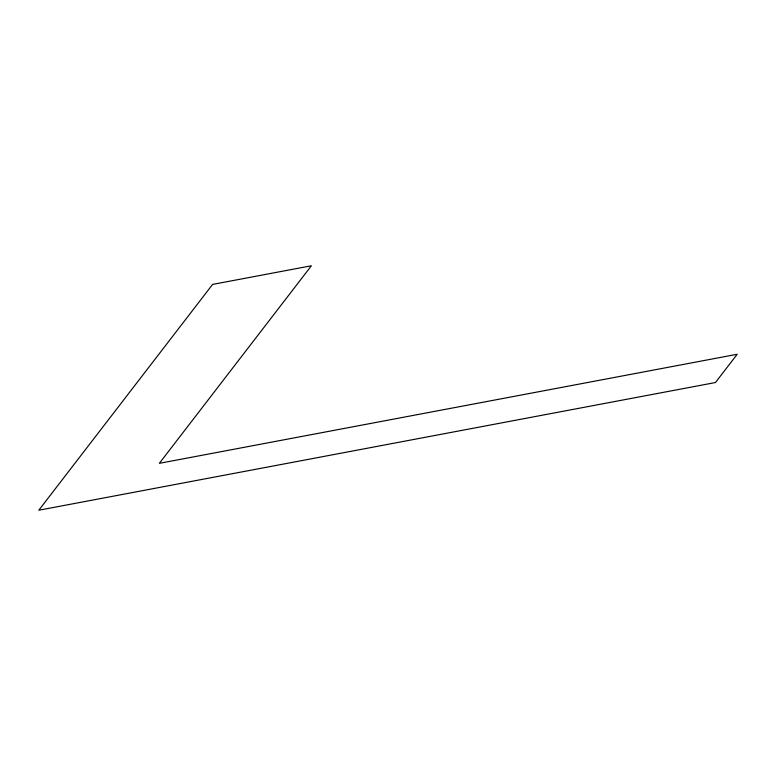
<?xml version="1.0" encoding="UTF-8"?>
<svg xmlns="http://www.w3.org/2000/svg" width="776" height="776" viewBox="0 0 776 776"><rect width="100%" height="100%" fill="white"/><g stroke="black" fill="none" stroke-linecap="round" stroke-linejoin="round"><path stroke-width="1.16" d="M212.595 284.414L38.8 510.23L715.453 382.529L737.2 354.273L159.342 463.33L311.389 265.77L212.595 284.414"/></g></svg>
